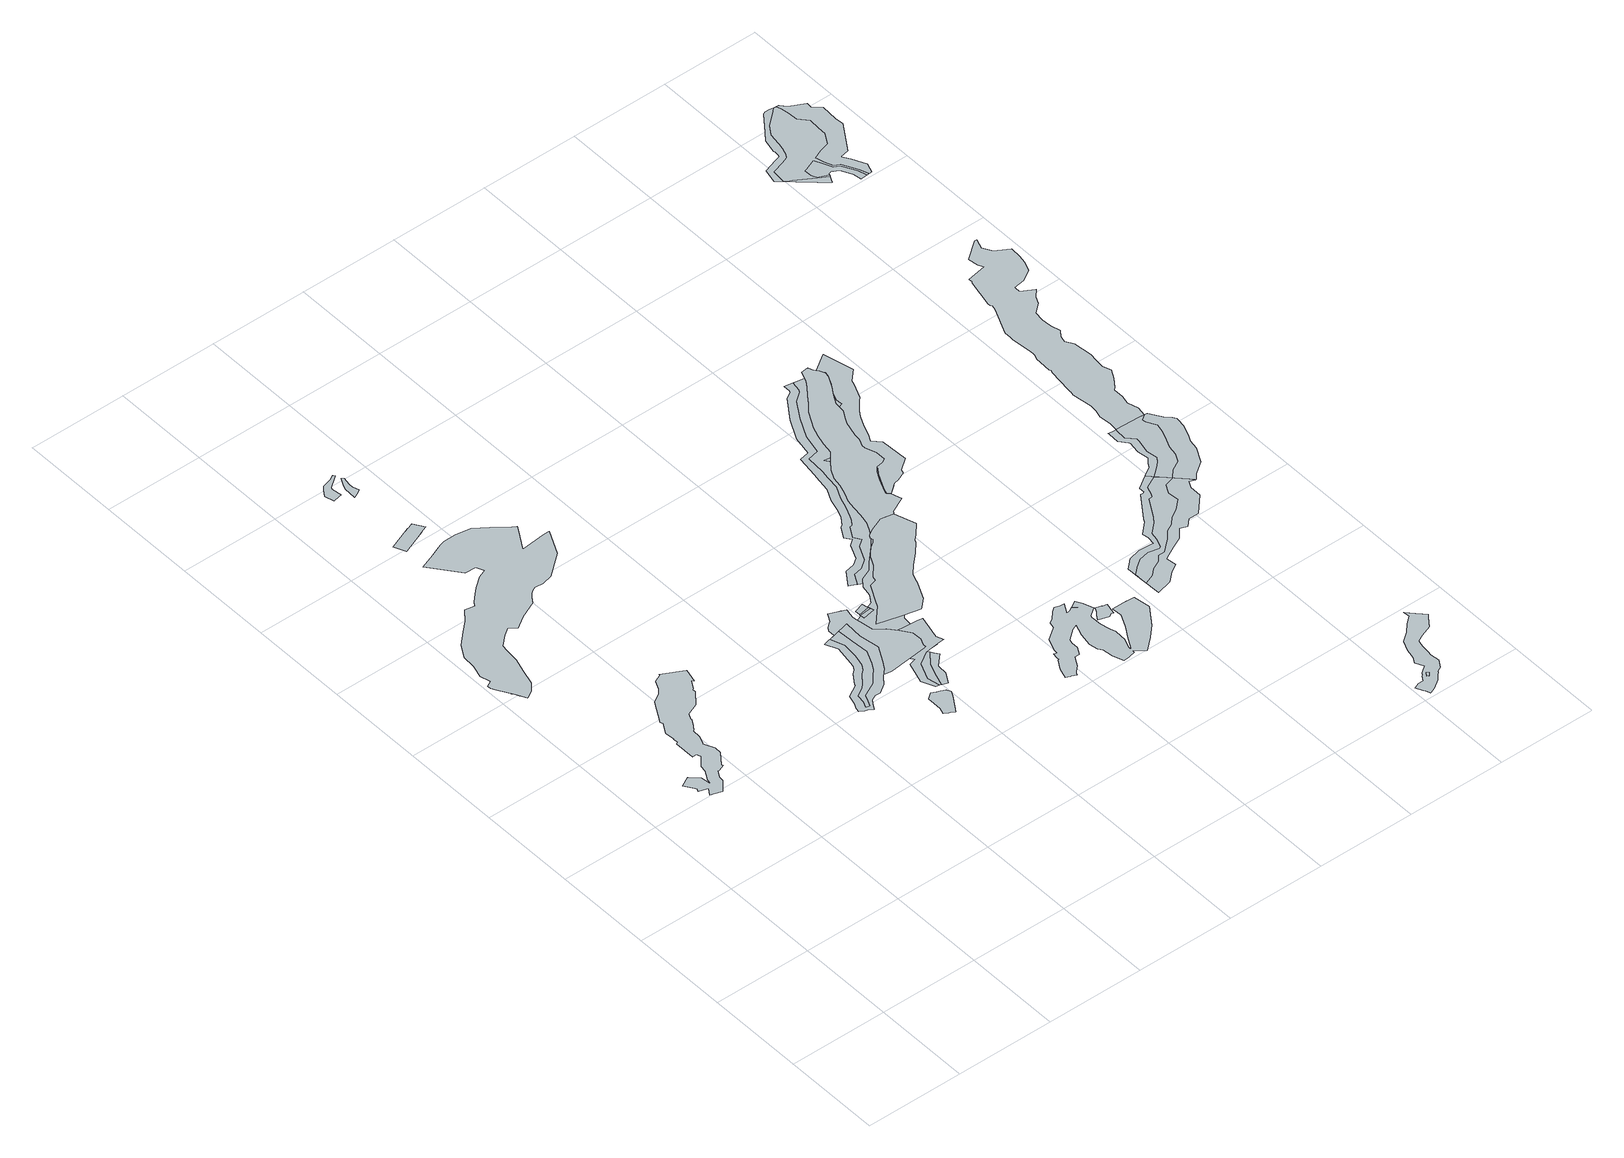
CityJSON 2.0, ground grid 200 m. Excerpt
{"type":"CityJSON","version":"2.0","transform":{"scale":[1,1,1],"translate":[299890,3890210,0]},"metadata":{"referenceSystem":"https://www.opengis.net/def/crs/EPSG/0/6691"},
"CityObjects":{
"object1":{"type":"GenericCityObject","attributes":{"name":"1","土砂災害警戒区域.区域区分":"1","土砂災害警戒区域.現象の種類":"1","土砂災害警戒区域.都道府県コード":"22","土砂災害警戒区域.区域番号":"103-Ⅰ-0663","土砂災害警戒区域.区域名":"根古屋","土砂災害警戒区域.所在地":"沼津市根古屋字谷入 他","土砂災害警戒区域.告示日":"2018-03-30","土砂災害警戒区域.特別警戒未指定フラグ":"0"},"geometry":[{"type":"MultiSurface","lod":"0","boundaries":[[[0,1,2,3,4,5,6,7,8,9,10,11,12,13,14,15,16,17,18,19,20,21,22,23,24,25,26,27,28,29,30,31,32,33,34,35,36,37,38,39,40,41,42,43,44,45,46,47,48,49,50,51,52,53,54,55]]]}]},
"object2":{"type":"GenericCityObject","attributes":{"name":"1","土砂災害警戒区域.区域区分":"1","土砂災害警戒区域.現象の種類":"1","土砂災害警戒区域.都道府県コード":"22","土砂災害警戒区域.区域番号":"103-S-0115","土砂災害警戒区域.区域名":"棚ヶ窪","土砂災害警戒区域.所在地":"沼津市根古屋字棚ヶ窪 他","土砂災害警戒区域.告示日":"2018-03-30","土砂災害警戒区域.特別警戒未指定フラグ":"0"},"geometry":[{"type":"MultiSurface","lod":"0","boundaries":[[[56,57,58,59,60,61,62,63,64,65,66,67,68,69,70,71,72,73,74,75,76,77,78,79,80,81,82,83,84,85,86,87,88,89,90,91,92,93,94,95,96,97,98,99,100,101,102,103,104,105,106,107,108,109,110,111]]]}]},
"object3":{"type":"GenericCityObject","attributes":{"name":"1","土砂災害警戒区域.区域区分":"2","土砂災害警戒区域.現象の種類":"1","土砂災害警戒区域.都道府県コード":"22","土砂災害警戒区域.区域番号":"103-S-0115","土砂災害警戒区域.区域名":"棚ヶ窪","土砂災害警戒区域.所在地":"沼津市根古屋字棚ヶ窪 他","土砂災害警戒区域.告示日":"2018-03-30","土砂災害警戒区域.特別警戒未指定フラグ":"0"},"geometry":[{"type":"MultiSurface","lod":"0","boundaries":[[[112,113,114,115,116,117,118,119,120,121,122,123,124,125,126,127,128,129,130,131,132,86,133,134,135,136,137,138,139,140,141,142,143,144,145,146,147,148,149,150,151,152,153,154,110,155,156,157,158,159,160,63,161,162,163,164,165,166]]]}]},
"object4":{"type":"GenericCityObject","attributes":{"name":"1","土砂災害警戒区域.区域区分":"1","土砂災害警戒区域.現象の種類":"1","土砂災害警戒区域.都道府県コード":"22","土砂災害警戒区域.区域番号":"103-S-0115","土砂災害警戒区域.区域名":"棚ヶ窪","土砂災害警戒区域.所在地":"沼津市根古屋字棚ヶ窪 他","土砂災害警戒区域.告示日":"2018-03-30","土砂災害警戒区域.特別警戒未指定フラグ":"0"},"geometry":[{"type":"MultiSurface","lod":"0","boundaries":[[[167,168,169,170,171,172,173,174]]]}]},
"object5":{"type":"GenericCityObject","attributes":{"name":"1","土砂災害警戒区域.区域区分":"2","土砂災害警戒区域.現象の種類":"1","土砂災害警戒区域.都道府県コード":"22","土砂災害警戒区域.区域番号":"103-S-0115","土砂災害警戒区域.区域名":"棚ヶ窪","土砂災害警戒区域.所在地":"沼津市根古屋字棚ヶ窪 他","土砂災害警戒区域.告示日":"2018-03-30","土砂災害警戒区域.特別警戒未指定フラグ":"0"},"geometry":[{"type":"MultiSurface","lod":"0","boundaries":[[[175,176,171,177,178,174]]]}]},
"object6":{"type":"GenericCityObject","attributes":{"name":"1","土砂災害警戒区域.区域区分":"2","土砂災害警戒区域.現象の種類":"1","土砂災害警戒区域.都道府県コード":"22","土砂災害警戒区域.区域番号":"103-S-0148","土砂災害警戒区域.区域名":"閑峯A","土砂災害警戒区域.所在地":"沼津市井出字閑峯 他","土砂災害警戒区域.告示日":"2018-03-30","土砂災害警戒区域.特別警戒未指定フラグ":"0"},"geometry":[{"type":"MultiSurface","lod":"0","boundaries":[[[179,180,181,182,183,184,185,186,187,188,189,190,191]]]}]},
"object7":{"type":"GenericCityObject","attributes":{"name":"1","土砂災害警戒区域.区域区分":"2","土砂災害警戒区域.現象の種類":"1","土砂災害警戒区域.都道府県コード":"22","土砂災害警戒区域.区域番号":"103-S-0148","土砂災害警戒区域.区域名":"閑峯A","土砂災害警戒区域.所在地":"沼津市井出字閑峯 他","土砂災害警戒区域.告示日":"2018-03-30","土砂災害警戒区域.特別警戒未指定フラグ":"0"},"geometry":[{"type":"MultiSurface","lod":"0","boundaries":[[[192,193,194,195,196,197,198,199,200]]]}]},
"object8":{"type":"GenericCityObject","attributes":{"name":"1","土砂災害警戒区域.区域区分":"2","土砂災害警戒区域.現象の種類":"1","土砂災害警戒区域.都道府県コード":"22","土砂災害警戒区域.区域番号":"103-S-0147","土砂災害警戒区域.区域名":"谷津B","土砂災害警戒区域.所在地":"沼津市青野字谷津 他","土砂災害警戒区域.告示日":"2018-03-30","土砂災害警戒区域.特別警戒未指定フラグ":"0"},"geometry":[{"type":"MultiSurface","lod":"0","boundaries":[[[201,202,203,204,205,206,207,208,209,210,211,212,213,214,215,216,217,218,219,220,221,222,223,224]]]}]},
"object9":{"type":"GenericCityObject","attributes":{"name":"1","土砂災害警戒区域.区域区分":"1","土砂災害警戒区域.現象の種類":"1","土砂災害警戒区域.都道府県コード":"22","土砂災害警戒区域.区域番号":"103-S-0147","土砂災害警戒区域.区域名":"谷津B","土砂災害警戒区域.所在地":"沼津市青野字谷津 他","土砂災害警戒区域.告示日":"2018-03-30","土砂災害警戒区域.特別警戒未指定フラグ":"0"},"geometry":[{"type":"MultiSurface","lod":"0","boundaries":[[[225,226,227,228,229,230,231,232,233,234,210,235,236,237,238,239,240,241,242,243,244,245,246,247,248,249,250,251]]]}]},
"object10":{"type":"GenericCityObject","attributes":{"name":"1","土砂災害警戒区域.区域区分":"1","土砂災害警戒区域.現象の種類":"1","土砂災害警戒区域.都道府県コード":"22","土砂災害警戒区域.区域番号":"103-Ⅰ-0662","土砂災害警戒区域.区域名":"青野谷津","土砂災害警戒区域.所在地":"沼津市青野字谷津 他","土砂災害警戒区域.告示日":"2018-03-30","土砂災害警戒区域.特別警戒未指定フラグ":"0"},"geometry":[{"type":"MultiSurface","lod":"0","boundaries":[[[252,253,254,255,256,257,258,259,260,261,262,263,264,265]]]}]},
"object11":{"type":"GenericCityObject","attributes":{"name":"1","土砂災害警戒区域.区域区分":"2","土砂災害警戒区域.現象の種類":"1","土砂災害警戒区域.都道府県コード":"22","土砂災害警戒区域.区域番号":"103-Ⅰ-0662","土砂災害警戒区域.区域名":"青野谷津","土砂災害警戒区域.所在地":"沼津市青野字谷津 他","土砂災害警戒区域.告示日":"2018-03-30","土砂災害警戒区域.特別警戒未指定フラグ":"0"},"geometry":[{"type":"MultiSurface","lod":"0","boundaries":[[[266,256,267,268,269,270,271,272]]]}]},
"object12":{"type":"GenericCityObject","attributes":{"name":"1","土砂災害警戒区域.区域区分":"2","土砂災害警戒区域.現象の種類":"1","土砂災害警戒区域.都道府県コード":"22","土砂災害警戒区域.区域番号":"103-Ⅰ-0662","土砂災害警戒区域.区域名":"青野谷津","土砂災害警戒区域.所在地":"沼津市青野字谷津 他","土砂災害警戒区域.告示日":"2018-03-30","土砂災害警戒区域.特別警戒未指定フラグ":"0"},"geometry":[{"type":"MultiSurface","lod":"0","boundaries":[[[273,274,275,276,277,278,279,280]]]}]},
"object13":{"type":"GenericCityObject","attributes":{"name":"1","土砂災害警戒区域.区域区分":"1","土砂災害警戒区域.現象の種類":"2","土砂災害警戒区域.都道府県コード":"22","土砂災害警戒区域.区域番号":"203-Ⅰ-027","土砂災害警戒区域.区域名":"青野沢右支川","土砂災害警戒区域.所在地":"沼津市青野字道仙林 他","土砂災害警戒区域.告示日":"2018-03-30","土砂災害警戒区域.特別警戒未指定フラグ":"0"},"geometry":[{"type":"MultiSurface","lod":"0","boundaries":[[[281,282,283,284,285,286,287,288,289,290,291,292,293,294,295,296,297,298,299,300,301,302,303,304,305,306,307,308,309,310]]]}]},
"object14":{"type":"GenericCityObject","attributes":{"name":"1","土砂災害警戒区域.区域区分":"2","土砂災害警戒区域.現象の種類":"1","土砂災害警戒区域.都道府県コード":"22","土砂災害警戒区域.区域番号":"203-Ⅰ-027","土砂災害警戒区域.区域名":"青野沢右支川","土砂災害警戒区域.所在地":"沼津市青野字道仙林 他","土砂災害警戒区域.告示日":"2018-03-30","土砂災害警戒区域.特別警戒未指定フラグ":"0"},"geometry":[{"type":"MultiSurface","lod":"0","boundaries":[[[311,312,313,314,315,316,317]]]}]},
"object15":{"type":"GenericCityObject","attributes":{"name":"1","土砂災害警戒区域.区域区分":"1","土砂災害警戒区域.現象の種類":"1","土砂災害警戒区域.都道府県コード":"22","土砂災害警戒区域.区域番号":"103-Ⅰ-0662","土砂災害警戒区域.区域名":"青野谷津","土砂災害警戒区域.所在地":"沼津市青野字谷津 他","土砂災害警戒区域.告示日":"2018-03-30","土砂災害警戒区域.特別警戒未指定フラグ":"0"},"geometry":[{"type":"MultiSurface","lod":"0","boundaries":[[[318,319,320,274,275,321,322,323,324,325,326,327,328,329,330,331,332,333,334,335,336,279,337,338,339]]]}]},
"object16":{"type":"GenericCityObject","attributes":{"name":"1","土砂災害警戒区域.区域区分":"2","土砂災害警戒区域.現象の種類":"1","土砂災害警戒区域.都道府県コード":"22","土砂災害警戒区域.区域番号":"103-Ⅰ-0662","土砂災害警戒区域.区域名":"青野谷津","土砂災害警戒区域.所在地":"沼津市青野字谷津 他","土砂災害警戒区域.告示日":"2018-03-30","土砂災害警戒区域.特別警戒未指定フラグ":"0"},"geometry":[{"type":"MultiSurface","lod":"0","boundaries":[[[340,341,342,343,344,345,328,346,347,348,349,350,351,321]]]}]},
"object17":{"type":"GenericCityObject","attributes":{"name":"1","土砂災害警戒区域.区域区分":"2","土砂災害警戒区域.現象の種類":"1","土砂災害警戒区域.都道府県コード":"22","土砂災害警戒区域.区域番号":"103-S-0146","土砂災害警戒区域.区域名":"大蛇窪","土砂災害警戒区域.所在地":"沼津市青野字青大蛇窪 他","土砂災害警戒区域.告示日":"2018-03-30","土砂災害警戒区域.特別警戒未指定フラグ":"0"},"geometry":[{"type":"MultiSurface","lod":"0","boundaries":[[[352,353,354,355]]]}]},
"object18":{"type":"GenericCityObject","attributes":{"name":"1","土砂災害警戒区域.区域区分":"1","土砂災害警戒区域.現象の種類":"1","土砂災害警戒区域.都道府県コード":"22","土砂災害警戒区域.区域番号":"103-S-0146","土砂災害警戒区域.区域名":"大蛇窪","土砂災害警戒区域.所在地":"沼津市青野字青大蛇窪 他","土砂災害警戒区域.告示日":"2018-03-30","土砂災害警戒区域.特別警戒未指定フラグ":"0"},"geometry":[{"type":"MultiSurface","lod":"0","boundaries":[[[352,356,357,358,359,353,360,361]]]}]},
"object19":{"type":"GenericCityObject","attributes":{"name":"1","土砂災害警戒区域.区域区分":"1","土砂災害警戒区域.現象の種類":"1","土砂災害警戒区域.都道府県コード":"22","土砂災害警戒区域.区域番号":"103-S-0145","土砂災害警戒区域.区域名":"瀧ノ沢","土砂災害警戒区域.所在地":"沼津市青野字滝ノ沢 他","土砂災害警戒区域.告示日":"2018-03-30","土砂災害警戒区域.特別警戒未指定フラグ":"0"},"geometry":[{"type":"MultiSurface","lod":"0","boundaries":[[[362,363,364,365,366,367,368,369,370,371,372,373,374,375,376,377,378,379,380,381,382,383,384,385,386,387,388,389,390,391,392,393,394,395,396,397,398,399,400,401]]]}]},
"object20":{"type":"GenericCityObject","attributes":{"name":"1","土砂災害警戒区域.区域区分":"2","土砂災害警戒区域.現象の種類":"1","土砂災害警戒区域.都道府県コード":"22","土砂災害警戒区域.区域番号":"103-S-0145","土砂災害警戒区域.区域名":"瀧ノ沢","土砂災害警戒区域.所在地":"沼津市青野字滝ノ沢 他","土砂災害警戒区域.告示日":"2018-03-30","土砂災害警戒区域.特別警戒未指定フラグ":"0"},"geometry":[{"type":"MultiSurface","lod":"0","boundaries":[[[374,402,403,404,405,406,407,408,409,410,411,412,413,414,415,398,416,417,418,419,420,421,422,423,424,425,426,427]]]}]},
"object21":{"type":"GenericCityObject","attributes":{"name":"1","土砂災害警戒区域.区域区分":"1","土砂災害警戒区域.現象の種類":"1","土砂災害警戒区域.都道府県コード":"22","土砂災害警戒区域.区域番号":"103-Ⅰ-0661","土砂災害警戒区域.区域名":"青野","土砂災害警戒区域.所在地":"沼津市青野字上岡 他","土砂災害警戒区域.告示日":"2018-03-30","土砂災害警戒区域.特別警戒未指定フラグ":"0"},"geometry":[{"type":"MultiSurface","lod":"0","boundaries":[[[428,429,430,431,432,433,434,435,436,437,438,439,440,441,442,443,444,445,446,447,448,449,450,451,452,453,454,455,456,457,458,459,460,461,462,463,464,465,466,467,468,469,470,471,472,473,474,475,476,477,478,479,480,481,482,483,484,485,486,487,488,489,490,491,492,493,494,495,496,497,498,499]]]}]},
"object22":{"type":"GenericCityObject","attributes":{"name":"1","土砂災害警戒区域.区域区分":"2","土砂災害警戒区域.現象の種類":"1","土砂災害警戒区域.都道府県コード":"22","土砂災害警戒区域.区域番号":"103-Ⅰ-0661","土砂災害警戒区域.区域名":"青野","土砂災害警戒区域.所在地":"沼津市青野字上岡 他","土砂災害警戒区域.告示日":"2018-03-30","土砂災害警戒区域.特別警戒未指定フラグ":"0"},"geometry":[{"type":"MultiSurface","lod":"0","boundaries":[[[500,501,496,502,503,504,505,506,507,508,509,510,511,512,513,467,514,515,516,517,518,519,520,521,522,523]]]}]},
"object23":{"type":"GenericCityObject","attributes":{"name":"1","土砂災害警戒区域.区域区分":"1","土砂災害警戒区域.現象の種類":"2","土砂災害警戒区域.都道府県コード":"22","土砂災害警戒区域.区域番号":"203-Ⅰ-026","土砂災害警戒区域.区域名":"青野沢左支川","土砂災害警戒区域.所在地":"沼津市青野字青大蛇窪","土砂災害警戒区域.告示日":"2018-03-30","土砂災害警戒区域.特別警戒未指定フラグ":"0"},"geometry":[{"type":"MultiSurface","lod":"0","boundaries":[[[524,525,526,527,528,529,530,531,532,533,534,535,536,537,538,539,540,541,542,543,544,545,546,547,548,549,550,551,552,553,554,555,556,557,558,559,560,561,562,563,564,565,566,567,568,569,570,571,572,573,574,575,576,577,578,579,580,581,582,583,584,585,586,587,588,589,590,591,592,593,594,595,596,597,598,599,600,601,602,603,604,605,606,607,608,609,610,611]]]}]},
"object24":{"type":"GenericCityObject","attributes":{"name":"1","土砂災害警戒区域.区域区分":"2","土砂災害警戒区域.現象の種類":"1","土砂災害警戒区域.都道府県コード":"22","土砂災害警戒区域.区域番号":"103-Ⅰ-0661","土砂災害警戒区域.区域名":"青野","土砂災害警戒区域.所在地":"沼津市青野字上岡 他","土砂災害警戒区域.告示日":"2018-03-30","土砂災害警戒区域.特別警戒未指定フラグ":"0"},"geometry":[{"type":"MultiSurface","lod":"0","boundaries":[[[612,613,614,615,616,617,612,618,619]]]}]},
"object25":{"type":"GenericCityObject","attributes":{"name":"1","土砂災害警戒区域.区域区分":"1","土砂災害警戒区域.現象の種類":"1","土砂災害警戒区域.都道府県コード":"22","土砂災害警戒区域.区域番号":"103-Ⅰ-0661","土砂災害警戒区域.区域名":"青野","土砂災害警戒区域.所在地":"沼津市青野字上岡 他","土砂災害警戒区域.告示日":"2018-03-30","土砂災害警戒区域.特別警戒未指定フラグ":"0"},"geometry":[{"type":"MultiSurface","lod":"0","boundaries":[[[620,621,622,623,624,625,626,627,628,629,630,631]]]}]},
"object26":{"type":"GenericCityObject","attributes":{"name":"1","土砂災害警戒区域.区域区分":"2","土砂災害警戒区域.現象の種類":"1","土砂災害警戒区域.都道府県コード":"22","土砂災害警戒区域.区域番号":"103-Ⅰ-0661","土砂災害警戒区域.区域名":"青野","土砂災害警戒区域.所在地":"沼津市青野字上岡 他","土砂災害警戒区域.告示日":"2018-03-30","土砂災害警戒区域.特別警戒未指定フラグ":"0"},"geometry":[{"type":"MultiSurface","lod":"0","boundaries":[[[632,633,634,477,635,636,637,638,639,640,641,642]]]}]},
"object27":{"type":"GenericCityObject","attributes":{"name":"1","土砂災害警戒区域.区域区分":"2","土砂災害警戒区域.現象の種類":"1","土砂災害警戒区域.都道府県コード":"22","土砂災害警戒区域.区域番号":"103-Ⅰ-0661","土砂災害警戒区域.区域名":"青野","土砂災害警戒区域.所在地":"沼津市青野字上岡 他","土砂災害警戒区域.告示日":"2018-03-30","土砂災害警戒区域.特別警戒未指定フラグ":"0"},"geometry":[{"type":"MultiSurface","lod":"0","boundaries":[[[631,643,644,645,646]]]}]},
"object28":{"type":"GenericCityObject","attributes":{"name":"1","土砂災害警戒区域.区域区分":"2","土砂災害警戒区域.現象の種類":"1","土砂災害警戒区域.都道府県コード":"22","土砂災害警戒区域.区域番号":"103-S-0146","土砂災害警戒区域.区域名":"大蛇窪","土砂災害警戒区域.所在地":"沼津市青野字青大蛇窪 他","土砂災害警戒区域.告示日":"2018-03-30","土砂災害警戒区域.特別警戒未指定フラグ":"0"},"geometry":[{"type":"MultiSurface","lod":"0","boundaries":[[[647,648,649,650,651,652,653,654,655,656,657,658,659,660,661,662,663,664,665,666,667,668,669,670,671,672,673,674,675,676,677,678,679,680,681,682,683,684,685,686,687,688,689,690,691,692,693,694,695,696]]]}]},
"object29":{"type":"GenericCityObject","attributes":{"name":"1","土砂災害警戒区域.区域区分":"1","土砂災害警戒区域.現象の種類":"1","土砂災害警戒区域.都道府県コード":"22","土砂災害警戒区域.区域番号":"103-S-0146","土砂災害警戒区域.区域名":"大蛇窪","土砂災害警戒区域.所在地":"沼津市青野字青大蛇窪 他","土砂災害警戒区域.告示日":"2018-03-30","土砂災害警戒区域.特別警戒未指定フラグ":"0"},"geometry":[{"type":"MultiSurface","lod":"0","boundaries":[[[697,698,699,700,701,702,703,704,705,706,707,708,709,710,711,712,713,714,715,716,717,718,719,720,721,652,722,723,724,725,726,727,728,729,730,731,732,733,734,735,736,737,738,739,740,741,742,743,744,745,746,747,677,748,749,750,751]]]}]},
"object30":{"type":"GenericCityObject","attributes":{"name":"1","土砂災害警戒区域.区域区分":"1","土砂災害警戒区域.現象の種類":"1","土砂災害警戒区域.都道府県コード":"22","土砂災害警戒区域.区域番号":"103-S-0145","土砂災害警戒区域.区域名":"瀧ノ沢","土砂災害警戒区域.所在地":"沼津市青野字滝ノ沢 他","土砂災害警戒区域.告示日":"2018-03-30","土砂災害警戒区域.特別警戒未指定フラグ":"0"},"geometry":[{"type":"MultiSurface","lod":"0","boundaries":[[[752,753,754,755,756,757,758,759,760,761,762,763,764,765,766,767,768,769,770,771,772,773,774,775,776,777,778,779,780,781,782,783,784,785,786,787,788,789,790,791,792,793]]]}]},
"object31":{"type":"GenericCityObject","attributes":{"name":"1","土砂災害警戒区域.区域区分":"2","土砂災害警戒区域.現象の種類":"1","土砂災害警戒区域.都道府県コード":"22","土砂災害警戒区域.区域番号":"103-S-0145","土砂災害警戒区域.区域名":"瀧ノ沢","土砂災害警戒区域.所在地":"沼津市青野字滝ノ沢 他","土砂災害警戒区域.告示日":"2018-03-30","土砂災害警戒区域.特別警戒未指定フラグ":"0"},"geometry":[{"type":"MultiSurface","lod":"0","boundaries":[[[794,795,796,797,798,799,800,801,802,803,804,805,806,807,808,809,810,753,811,812,813,814,815,816,817,818,819,820,821,822,823,824,825,826,827,775]]]}]},
"object32":{"type":"GenericCityObject","attributes":{"name":"1","土砂災害警戒区域.区域区分":"2","土砂災害警戒区域.現象の種類":"1","土砂災害警戒区域.都道府県コード":"22","土砂災害警戒区域.区域番号":"103-S-0144","土砂災害警戒区域.区域名":"ヲカメ","土砂災害警戒区域.所在地":"沼津市沼津市鳥谷字ウツラ 他","土砂災害警戒区域.告示日":"2018-03-30","土砂災害警戒区域.特別警戒未指定フラグ":"0"},"geometry":[{"type":"MultiSurface","lod":"0","boundaries":[[[828,829,830,831,832]]]}]},
"object33":{"type":"GenericCityObject","attributes":{"name":"1","土砂災害警戒区域.区域区分":"1","土砂災害警戒区域.現象の種類":"1","土砂災害警戒区域.都道府県コード":"22","土砂災害警戒区域.区域番号":"103-S-0144","土砂災害警戒区域.区域名":"ヲカメ","土砂災害警戒区域.所在地":"沼津市沼津市鳥谷字ウツラ 他","土砂災害警戒区域.告示日":"2018-03-30","土砂災害警戒区域.特別警戒未指定フラグ":"0"},"geometry":[{"type":"MultiSurface","lod":"0","boundaries":[[[833,834,835,836,837,838,839,840,841,842,843,844,845,846,847,848,849,850,851,852,853,854,855,856,857,858,859,860,861,862,863,864,865,866,867,868]]]}]},
"object34":{"type":"GenericCityObject","attributes":{"name":"1","土砂災害警戒区域.区域区分":"2","土砂災害警戒区域.現象の種類":"1","土砂災害警戒区域.都道府県コード":"22","土砂災害警戒区域.区域番号":"203-Ⅰ-026","土砂災害警戒区域.区域名":"青野沢左支川","土砂災害警戒区域.所在地":"沼津市青野字青大蛇窪","土砂災害警戒区域.告示日":"2018-03-30","土砂災害警戒区域.特別警戒未指定フラグ":"0"},"geometry":[{"type":"MultiSurface","lod":"0","boundaries":[[[869,870,871,872,873]]]}]},
"object35":{"type":"GenericCityObject","attributes":{"name":"1","土砂災害警戒区域.区域区分":"2","土砂災害警戒区域.現象の種類":"1","土砂災害警戒区域.都道府県コード":"22","土砂災害警戒区域.区域番号":"103-S-0114","土砂災害警戒区域.区域名":"山川戸","土砂災害警戒区域.所在地":"沼津市青野字山川戸 他","土砂災害警戒区域.告示日":"2018-03-30","土砂災害警戒区域.特別警戒未指定フラグ":"0"},"geometry":[{"type":"MultiSurface","lod":"0","boundaries":[[[874,875,876,877,878,879,880,881,882,883,884,885,886,887,888,889,890,891,892,893,894,895,896,897,898,899,900,901,902,903,904,905,906,907]]]}]},
"object36":{"type":"GenericCityObject","attributes":{"name":"1","土砂災害警戒区域.区域区分":"2","土砂災害警戒区域.現象の種類":"1","土砂災害警戒区域.都道府県コード":"22","土砂災害警戒区域.区域番号":"103-S-0114","土砂災害警戒区域.区域名":"山川戸","土砂災害警戒区域.所在地":"沼津市青野字山川戸 他","土砂災害警戒区域.告示日":"2018-03-30","土砂災害警戒区域.特別警戒未指定フラグ":"0"},"geometry":[{"type":"MultiSurface","lod":"0","boundaries":[[[874,875,876,877,878,879,880,881,882,883,884,885,886,887,888,889,890,891,892,893,894,895,896,897,898,899,900,901,902,903,904,905,906,907]]]}]},
"object37":{"type":"GenericCityObject","attributes":{"name":"1","土砂災害警戒区域.区域区分":"1","土砂災害警戒区域.現象の種類":"1","土砂災害警戒区域.都道府県コード":"22","土砂災害警戒区域.区域番号":"103-S-0114","土砂災害警戒区域.区域名":"山川戸","土砂災害警戒区域.所在地":"沼津市青野字山川戸 他","土砂災害警戒区域.告示日":"2018-03-30","土砂災害警戒区域.特別警戒未指定フラグ":"0"},"geometry":[{"type":"MultiSurface","lod":"0","boundaries":[[[908,909,910,874,911,912,913,914,915,916,917,918,919,920,921,922,923,924,925,926,927,891,928,929,930,931,932,933,934,935,936,937,938,939,940,941,942,943]]]}]},
"object38":{"type":"GenericCityObject","attributes":{"name":"1","土砂災害警戒区域.区域区分":"1","土砂災害警戒区域.現象の種類":"1","土砂災害警戒区域.都道府県コード":"22","土砂災害警戒区域.区域番号":"103-S-0114","土砂災害警戒区域.区域名":"山川戸","土砂災害警戒区域.所在地":"沼津市青野字山川戸 他","土砂災害警戒区域.告示日":"2018-03-30","土砂災害警戒区域.特別警戒未指定フラグ":"0"},"geometry":[{"type":"MultiSurface","lod":"0","boundaries":[[[908,909,910,874,911,912,913,914,915,916,917,918,919,920,921,922,923,924,925,926,927,891,928,929,930,931,932,933,934,935,936,937,938,939,940,941,942,943]]]}]},
"object39":{"type":"GenericCityObject","attributes":{"name":"1","土砂災害警戒区域.区域区分":"2","土砂災害警戒区域.現象の種類":"1","土砂災害警戒区域.都道府県コード":"22","土砂災害警戒区域.区域番号":"103-S-0144","土砂災害警戒区域.区域名":"ヲカメ","土砂災害警戒区域.所在地":"沼津市沼津市鳥谷字ウツラ 他","土砂災害警戒区域.告示日":"2018-03-30","土砂災害警戒区域.特別警戒未指定フラグ":"0"},"geometry":[{"type":"MultiSurface","lod":"0","boundaries":[[[944,945,946,947,948,949,848,950,951,952,953,954,955,956,957,958,959,960]]]}]},
"object40":{"type":"GenericCityObject","attributes":{"name":"1","土砂災害警戒区域.区域区分":"2","土砂災害警戒区域.現象の種類":"1","土砂災害警戒区域.都道府県コード":"22","土砂災害警戒区域.区域番号":"103-Ⅱ-5864","土砂災害警戒区域.区域名":"柳沢C","土砂災害警戒区域.所在地":"沼津市柳澤字西側 他","土砂災害警戒区域.告示日":"2018-03-30","土砂災害警戒区域.特別警戒未指定フラグ":"0"},"geometry":[{"type":"MultiSurface","lod":"0","boundaries":[[[961,962,963,964,965,966,967,968,969,970,971,972,973,974,975,976,977,978,979,980,892,891,981,982]]]}]},
"object41":{"type":"GenericCityObject","attributes":{"name":"1","土砂災害警戒区域.区域区分":"1","土砂災害警戒区域.現象の種類":"1","土砂災害警戒区域.都道府県コード":"22","土砂災害警戒区域.区域番号":"103-Ⅱ-5864","土砂災害警戒区域.区域名":"柳沢C","土砂災害警戒区域.所在地":"沼津市柳澤字西側 他","土砂災害警戒区域.告示日":"2018-03-30","土砂災害警戒区域.特別警戒未指定フラグ":"0"},"geometry":[{"type":"MultiSurface","lod":"0","boundaries":[[[983,984,985,986,987,988,989,990,991,992,993,929,928,891,994,995,996,997,998,999,1000,1001,1002,1003,1004,1005,1006,970]]]}]},
"object42":{"type":"GenericCityObject","attributes":{"name":"1","土砂災害警戒区域.区域区分":"2","土砂災害警戒区域.現象の種類":"1","土砂災害警戒区域.都道府県コード":"22","土砂災害警戒区域.区域番号":"103-Ⅰ-0659","土砂災害警戒区域.区域名":"柳沢A","土砂災害警戒区域.所在地":"沼津市柳澤字西側 他","土砂災害警戒区域.告示日":"2018-03-30","土砂災害警戒区域.特別警戒未指定フラグ":"0"},"geometry":[{"type":"MultiSurface","lod":"0","boundaries":[[[1007,1008,1009,1010,1011,1012,1013,1014,1015,1016,1017,1018,1019,1020,1021,1022,1023,1024,1025,1026,1027,1028,1029,1030,1031,1032,1033,1034,1035,1036,1037,1038,1039,1040,1041,1042,1043,1044,1045,1046,1047,1048,1049,1050,1051,1052,1053,1054,1055,1056,1057,1058,1059,1060,1061,1062,1063,1064,1065,1066,1067,971,970,969,1068]]]}]},
"object43":{"type":"GenericCityObject","attributes":{"name":"1","土砂災害警戒区域.区域区分":"2","土砂災害警戒区域.現象の種類":"1","土砂災害警戒区域.都道府県コード":"22","土砂災害警戒区域.区域番号":"103-S-0142","土砂災害警戒区域.区域名":"内山","土砂災害警戒区域.所在地":"沼津市柳澤字内山 他","土砂災害警戒区域.告示日":"2018-03-30","土砂災害警戒区域.特別警戒未指定フラグ":"0"},"geometry":[{"type":"MultiSurface","lod":"0","boundaries":[[[1069,1070,1071,1072,1073,1074,1075,1076,1077,1078,1079,1080,1081,1082,1083,1084,1085,1086,1087,1088,1089,1090,1091,1092,1093,1094,1095,1096,1097,1098,1099,1100,1101,1102,1103,1104,1105,1106,1107,1108,1109,1110,1111,1112,1113,1114,1115,1116,1117,1118,1119]]]}]},
"object44":{"type":"GenericCityObject","attributes":{"name":"1","土砂災害警戒区域.区域区分":"1","土砂災害警戒区域.現象の種類":"1","土砂災害警戒区域.都道府県コード":"22","土砂災害警戒区域.区域番号":"103-S-0142","土砂災害警戒区域.区域名":"内山","土砂災害警戒区域.所在地":"沼津市柳澤字内山 他","土砂災害警戒区域.告示日":"2018-03-30","土砂災害警戒区域.特別警戒未指定フラグ":"0"},"geometry":[{"type":"MultiSurface","lod":"0","boundaries":[[[1120,1121,1122,1123,1124,1125,1126,1127,1128,1129,1080,1130,1131,1132,1133,1134,1135,1136,1137,1138,1139,1140,1141,1142,1143,1144,1145,1146,1098,1147,1148,1149,1150,1151,1152,1153,1154,1112,1155,1156,1157]]]}]}
},
"vertices":[
[271,821,0],[282,840,0],[285,835,0],[292,863,0],[250,886,0],[250,884,0],[234,876,0],[226,859,0],[218,850,0],[200,838,0],[175,794,0],[177,789,0],[164,767,0],[166,747,0],[165,747,0],[166,738,0],[161,735,0],[162,693,0],[170,694,0],[173,684,0],[157,665,0],[155,652,0],[144,633,0],[143,623,0],[142,616,0],[139,644,0],[122,659,0],[102,649,0],[114,630,0],[116,629,0],[113,621,0],[132,616,0],[123,602,0],[132,599,0],[145,594,0],[163,616,0],[164,626,0],[172,640,0],[174,638,0],[187,643,0],[187,644,0],[186,647,0],[204,671,0],[205,685,0],[195,706,0],[197,709,0],[203,725,0],[204,742,0],[205,742,0],[212,752,0],[220,765,0],[219,766,0],[225,779,0],[248,788,0],[269,814,0],[268,820,0],
[303,1322,0],[288,1331,0],[266,1349,0],[240,1368,0],[208,1373,0],[184,1373,0],[174,1370,0],[147,1359,0],[116,1347,0],[161,1290,0],[183,1289,0],[190,1274,0],[191,1274,0],[173,1267,0],[151,1250,0],[140,1240,0],[126,1226,0],[121,1218,0],[121,1217,0],[101,1220,0],[83,1198,0],[64,1181,0],[40,1157,0],[24,1131,0],[22,1103,0],[15,1078,0],[20,1056,0],[8,1050,0],[9,1043,0],[14,1035,0],[31,1005,0],[37,994,0],[42,985,0],[57,993,0],[70,1009,0],[79,1042,0],[88,1070,0],[90,1096,0],[93,1111,0],[112,1128,0],[128,1139,0],[142,1128,0],[147,1132,0],[166,1144,0],[200,1160,0],[208,1171,0],[213,1177,0],[218,1182,0],[228,1187,0],[245,1185,0],[266,1191,0],[311,1227,0],[336,1278,0],[326,1277,0],[273,1272,0],[298,1314,0],
[257,1257,0],[245,1246,0],[231,1244,0],[211,1241,0],[192,1233,0],[177,1221,0],[167,1212,0],[154,1198,0],[141,1184,0],[125,1180,0],[111,1182,0],[103,1175,0],[85,1160,0],[63,1137,0],[53,1122,0],[53,1102,0],[50,1076,0],[52,1049,0],[41,1027,0],[32,1020,0],[27,1011,0],[35,997,0],[47,1003,0],[58,1016,0],[67,1045,0],[74,1073,0],[76,1099,0],[79,1115,0],[82,1121,0],[102,1140,0],[120,1152,0],[132,1142,0],[138,1146,0],[158,1157,0],[188,1170,0],[196,1182,0],[203,1190,0],[210,1195,0],[222,1201,0],[241,1199,0],[261,1205,0],[297,1232,0],[321,1276,0],[295,1309,0],[280,1318,0],[257,1338,0],[226,1361,0],[195,1363,0],[166,1367,0],[139,1356,0],[175,1326,0],[203,1323,0],[218,1300,0],[250,1273,0],[260,1267,0],
[173,1417,0],[183,1421,0],[170,1442,0],[161,1438,0],[146,1433,0],[109,1418,0],[119,1395,0],[156,1410,0],
[169,1415,0],[157,1437,0],[138,1429,0],[148,1407,0],
[125,1574,0],[122,1588,0],[122,1595,0],[124,1599,0],[138,1609,0],[147,1616,0],[145,1620,0],[134,1614,0],[116,1609,0],[110,1602,0],[101,1589,0],[106,1570,0],[118,1572,0],
[156,1563,0],[152,1577,0],[152,1585,0],[155,1602,0],[151,1605,0],[142,1588,0],[139,1579,0],[138,1554,0],[146,1558,0],
[483,621,0],[497,628,0],[512,636,0],[524,650,0],[535,662,0],[543,675,0],[555,703,0],[553,739,0],[551,771,0],[542,769,0],[528,766,0],[537,738,0],[534,706,0],[528,683,0],[522,672,0],[513,664,0],[499,646,0],[491,639,0],[473,628,0],[471,611,0],[466,599,0],[467,598,0],[472,596,0],[478,608,0],
[485,605,0],[496,610,0],[507,610,0],[525,622,0],[537,638,0],[550,651,0],[560,666,0],[577,699,0],[571,740,0],[573,777,0],[521,765,0],[512,762,0],[523,738,0],[518,708,0],[515,691,0],[510,682,0],[502,675,0],[487,654,0],[487,651,0],[461,636,0],[456,617,0],[451,607,0],[449,598,0],[458,593,0],[463,591,0],[473,585,0],[477,593,0],
[596,525,0],[601,535,0],[597,543,0],[588,547,0],[581,550,0],[572,554,0],[560,545,0],[560,531,0],[560,515,0],[555,502,0],[564,497,0],[566,496,0],[574,491,0],[582,503,0],
[584,540,0],[577,552,0],[571,543,0],[571,529,0],[568,511,0],[571,510,0],[582,527,0],
[617,609,0],[636,633,0],[633,637,0],[606,620,0],[591,585,0],[597,560,0],[599,559,0],[607,581,0],
[520,647,0],[531,643,0],[543,640,0],[555,638,0],[557,638,0],[636,647,0],[639,648,0],[640,648,0],[639,654,0],[645,668,0],[645,688,0],[631,707,0],[617,725,0],[598,738,0],[595,761,0],[592,780,0],[592,784,0],[596,804,0],[565,817,0],[555,799,0],[552,797,0],[544,791,0],[539,784,0],[539,762,0],[541,740,0],[542,717,0],[538,696,0],[528,675,0],[519,654,0],[516,648,0],
[560,797,0],[559,794,0],[583,784,0],[580,789,0],[586,808,0],[578,811,0],[570,814,0],
[625,598,0],[646,619,0],[640,627,0],[640,638,0],[665,641,0],[675,642,0],[669,656,0],[672,671,0],[681,705,0],[671,706,0],[654,707,0],[620,710,0],[617,693,0],[604,677,0],[597,648,0],[606,635,0],[591,631,0],[577,587,0],[589,562,0],[601,558,0],[611,555,0],[623,576,0],
[658,640,0],[654,650,0],[651,655,0],[653,656,0],[659,677,0],[666,706,0],[644,708,0],[640,685,0],[627,664,0],[623,651,0],[631,640,0],[631,636,0],
[628,784,0],[605,780,0],[605,779,0],[629,781,0],
[627,788,0],[625,797,0],[605,791,0],[605,781,0],[606,770,0],[631,774,0],
[713,742,0],[731,779,0],[734,787,0],[739,800,0],[753,816,0],[775,836,0],[793,856,0],[796,862,0],[805,871,0],[824,892,0],[810,934,0],[800,936,0],[795,937,0],[785,939,0],[757,928,0],[745,920,0],[744,919,0],[742,916,0],[742,915,0],[742,914,0],[742,911,0],[743,910,0],[742,908,0],[741,906,0],[738,903,0],[728,896,0],[719,887,0],[711,877,0],[711,876,0],[702,859,0],[683,838,0],[680,828,0],[666,824,0],[646,786,0],[642,777,0],[612,745,0],[654,734,0],[684,727,0],[694,724,0],[697,727,0],
[791,938,0],[785,919,0],[769,899,0],[766,901,0],[758,889,0],[746,876,0],[735,858,0],[722,842,0],[706,822,0],[698,808,0],[688,803,0],[674,771,0],[664,756,0],[644,737,0],[677,729,0],[685,738,0],[701,754,0],[715,785,0],[719,793,0],[726,808,0],[741,827,0],[761,844,0],[778,859,0],[784,871,0],[793,881,0],[811,903,0],
[882,569,0],[887,578,0],[879,579,0],[869,582,0],[860,575,0],[847,562,0],[839,557,0],[836,544,0],[811,527,0],[801,501,0],[800,493,0],[794,494,0],[792,484,0],[792,483,0],[792,478,0],[790,478,0],[778,459,0],[774,446,0],[773,442,0],[771,437,0],[780,433,0],[781,433,0],[791,429,0],[793,434,0],[795,437,0],[805,446,0],[816,466,0],[826,466,0],[835,481,0],[835,496,0],[837,503,0],[857,520,0],[869,525,0],[860,500,0],[855,473,0],[859,456,0],[864,448,0],[867,426,0],[875,405,0],[885,406,0],[890,407,0],[900,409,0],[901,414,0],[908,409,0],[921,399,0],[945,420,0],[966,441,0],[993,480,0],[989,514,0],[965,515,0],[952,515,0],[942,515,0],[944,495,0],[930,467,0],[915,442,0],[901,417,0],[902,425,0],[909,445,0],[910,469,0],[906,481,0],[902,501,0],[901,522,0],[902,526,0],[919,538,0],[919,540,0],[912,558,0],[905,571,0],[896,566,0],[891,563,0],[883,558,0],[875,557,0],[878,562,0],
[902,537,0],[899,556,0],[888,561,0],[889,556,0],[878,542,0],[874,526,0],[877,526,0],[877,524,0],[874,500,0],[874,476,0],[878,459,0],[880,447,0],[876,426,0],[880,406,0],[886,425,0],[894,446,0],[896,464,0],[892,478,0],[887,501,0],[885,523,0],[885,527,0],[886,527,0],[900,526,0],[904,528,0],
[610,664,0],[621,659,0],[632,653,0],[641,649,0],[643,662,0],[652,680,0],[655,703,0],[658,726,0],[670,742,0],[684,757,0],[694,774,0],[705,791,0],[715,809,0],[727,824,0],[741,839,0],[751,857,0],[763,872,0],[775,889,0],[787,904,0],[801,919,0],[814,940,0],[845,955,0],[838,977,0],[834,980,0],[833,984,0],[838,997,0],[847,1016,0],[856,1034,0],[863,1042,0],[878,1045,0],[886,1049,0],[886,1070,0],[878,1091,0],[878,1099,0],[881,1106,0],[885,1114,0],[886,1127,0],[891,1148,0],[894,1158,0],[899,1168,0],[909,1185,0],[912,1208,0],[922,1226,0],[933,1243,0],[945,1267,0],[947,1277,0],[942,1287,0],[935,1296,0],[932,1305,0],[917,1303,0],[913,1292,0],[909,1282,0],[900,1269,0],[888,1253,0],[876,1236,0],[863,1221,0],[853,1203,0],[844,1185,0],[837,1165,0],[832,1144,0],[828,1121,0],[813,1103,0],[799,1086,0],[790,1067,0],[786,1047,0],[780,1028,0],[772,1009,0],[768,989,0],[766,969,0],[762,950,0],[762,948,0],[753,930,0],[742,913,0],[729,898,0],[715,883,0],[701,869,0],[688,854,0],[666,845,0],[654,829,0],[650,807,0],[639,790,0],[618,782,0],[597,773,0],[575,764,0],[554,755,0],[542,739,0],[542,714,0],[602,668,0],
[871,565,0],[872,566,0],[872,567,0],[872,568,0],[870,567,0],[871,566,0],[870,561,0],[872,563,0],
[940,521,0],[942,530,0],[932,532,0],[933,533,0],[921,536,0],[916,527,0],[912,522,0],[905,511,0],[926,504,0],[933,508,0],[937,507,0],[939,517,0],
[954,450,0],[977,484,0],[973,515,0],[957,515,0],[959,490,0],[942,458,0],[926,433,0],[913,406,0],[913,405,0],[917,403,0],[935,427,0],
[933,519,0],[933,518,0],[933,514,0],[938,513,0],
[865,1202,0],[889,1225,0],[906,1249,0],[913,1259,0],[922,1287,0],[912,1289,0],[889,1293,0],[886,1273,0],[883,1268,0],[864,1254,0],[842,1218,0],[821,1176,0],[812,1136,0],[788,1131,0],[786,1093,0],[783,1075,0],[779,1048,0],[767,1023,0],[759,999,0],[750,978,0],[745,968,0],[738,958,0],[733,957,0],[720,935,0],[729,921,0],[714,910,0],[699,879,0],[682,866,0],[663,863,0],[651,840,0],[665,833,0],[674,828,0],[676,839,0],[689,836,0],[715,864,0],[737,885,0],[755,902,0],[753,913,0],[769,930,0],[775,938,0],[782,954,0],[783,967,0],[799,981,0],[810,1006,0],[823,1034,0],[822,1070,0],[819,1093,0],[805,1112,0],[836,1107,0],[848,1165,0],
[745,848,0],[756,864,0],[779,894,0],[789,905,0],[792,911,0],[799,923,0],[803,949,0],[818,950,0],[831,959,0],[839,976,0],[834,982,0],[837,993,0],[854,1028,0],[862,1038,0],[861,1073,0],[860,1080,0],[873,1157,0],[885,1188,0],[919,1200,0],[918,1214,0],[926,1235,0],[936,1248,0],[946,1269,0],[948,1278,0],[944,1283,0],[882,1295,0],[872,1296,0],[872,1281,0],[870,1278,0],[857,1270,0],[826,1226,0],[805,1183,0],[797,1144,0],[777,1140,0],[770,1096,0],[767,1078,0],[763,1054,0],[751,1029,0],[744,1005,0],[737,986,0],[731,977,0],[726,970,0],[720,966,0],[707,944,0],[716,931,0],[704,922,0],[690,891,0],[677,882,0],[657,877,0],[636,848,0],[645,843,0],[685,822,0],[692,809,0],[699,807,0],[737,844,0],
[966,1309,0],[933,1287,0],[908,1271,0],[900,1272,0],[898,1269,0],[890,1256,0],[883,1248,0],[875,1238,0],[870,1231,0],[863,1224,0],[861,1220,0],[858,1212,0],[856,1209,0],[860,1206,0],[851,1191,0],[838,1160,0],[832,1131,0],[824,1098,0],[826,1086,0],[820,1087,0],[793,1033,0],[778,965,0],[799,945,0],[837,974,0],[860,992,0],[861,992,0],[870,994,0],[888,1002,0],[890,1010,0],[914,1027,0],[911,1083,0],[897,1099,0],[904,1113,0],[914,1138,0],[922,1156,0],[931,1169,0],[946,1187,0],[952,1193,0],[966,1225,0],[968,1233,0],[989,1253,0],[974,1314,0],
[855,988,0],[853,990,0],[871,1002,0],[876,1022,0],[901,1036,0],[898,1078,0],[885,1097,0],[892,1117,0],[901,1141,0],[910,1162,0],[920,1177,0],[934,1194,0],[941,1208,0],[948,1228,0],[952,1239,0],[973,1258,0],[959,1304,0],[924,1282,0],[928,1269,0],[920,1256,0],[911,1242,0],[895,1212,0],[906,1199,0],[899,1193,0],[888,1173,0],[878,1148,0],[875,1120,0],[867,1097,0],[870,1071,0],[872,1058,0],[845,1056,0],[829,1019,0],[815,978,0],[829,968,0],
[1247,53,0],[1242,46,0],[1245,44,0],[1245,43,0],[1251,50,0],
[1250,26,0],[1257,34,0],[1263,41,0],[1263,42,0],[1273,47,0],[1283,63,0],[1281,81,0],[1282,89,0],[1284,108,0],[1288,121,0],[1301,128,0],[1324,136,0],[1338,156,0],[1342,161,0],[1335,168,0],[1327,177,0],[1313,191,0],[1315,178,0],[1300,166,0],[1285,150,0],[1267,136,0],[1258,114,0],[1254,95,0],[1247,83,0],[1255,67,0],[1244,59,0],[1242,57,0],[1237,50,0],[1236,50,0],[1230,40,0],[1220,40,0],[1208,35,0],[1214,22,0],[1216,18,0],[1220,9,0],[1232,14,0],
[919,1303,0],[920,1293,0],[930,1295,0],[930,1305,0],[928,1305,0],
[1027,538,0],[1027,528,0],[1047,536,0],[1058,547,0],[1077,556,0],[1086,567,0],[1100,568,0],[1109,575,0],[1125,589,0],[1137,604,0],[1153,612,0],[1165,625,0],[1182,635,0],[1201,652,0],[1199,675,0],[1209,693,0],[1229,698,0],[1222,706,0],[1207,721,0],[1182,708,0],[1176,690,0],[1172,685,0],[1165,684,0],[1141,644,0],[1133,633,0],[1114,615,0],[1111,600,0],[1104,581,0],[1100,579,0],[1078,584,0],[1057,579,0],[1040,567,0],[1034,561,0],[1027,556,0],
[1026,571,0],[1026,568,0],[1026,561,0],[1028,496,0],[1059,504,0],[1078,521,0],[1095,531,0],[1092,551,0],[1101,557,0],[1119,566,0],[1141,576,0],[1157,595,0],[1171,590,0],[1184,603,0],[1205,603,0],[1237,637,0],[1237,661,0],[1244,674,0],[1256,670,0],[1249,678,0],[1204,725,0],[1197,732,0],[1170,715,0],[1170,703,0],[1166,701,0],[1161,702,0],[1126,652,0],[1123,646,0],[1100,624,0],[1102,612,0],[1100,594,0],[1097,595,0],[1070,598,0],[1045,591,0],[1030,578,0],[1026,574,0],
[1269,111,0],[1276,130,0],[1290,141,0],[1313,146,0],[1328,162,0],[1330,173,0],[1321,182,0],[1326,164,0],[1307,155,0],[1287,145,0],[1272,133,0],[1264,113,0],[1261,93,0],[1255,82,0],[1261,82,0],[1263,82,0],[1267,92,0],
[1262,724,0],[1271,742,0],[1274,761,0],[1282,778,0],[1290,798,0],[1294,816,0],[1284,834,0],[1283,842,0],[1293,849,0],[1282,850,0],[1233,852,0],[1232,848,0],[1231,827,0],[1245,811,0],[1245,805,0],[1242,794,0],[1239,777,0],[1242,755,0],[1235,745,0],[1225,735,0],[1229,699,0],[1242,714,0],
[1227,852,0],[1217,853,0],[1217,850,0],[1216,828,0],[1229,813,0],[1230,810,0],[1228,801,0],[1226,785,0],[1229,763,0],[1222,754,0],[1215,744,0],[1256,671,0],[1257,670,0],[1266,681,0],[1291,698,0],[1308,730,0],[1311,750,0],[1318,763,0],[1326,785,0],[1329,803,0],[1329,807,0],[1325,814,0],[1317,821,0],[1299,849,0],
[1290,890,0],[1294,908,0],[1294,929,0],[1299,934,0],[1312,952,0],[1322,971,0],[1316,987,0],[1318,1005,0],[1320,1022,0],[1318,1042,0],[1317,1060,0],[1307,1076,0],[1310,1089,0],[1319,1101,0],[1314,1120,0],[1313,1141,0],[1315,1161,0],[1334,1176,0],[1341,1192,0],[1353,1205,0],[1328,1220,0],[1329,1232,0],[1352,1236,0],[1374,1249,0],[1382,1269,0],[1385,1287,0],[1387,1309,0],[1359,1325,0],[1349,1344,0],[1356,1364,0],[1351,1364,0],[1314,1336,0],[1317,1316,0],[1322,1304,0],[1283,1297,0],[1283,1292,0],[1283,1290,0],[1281,1287,0],[1268,1230,0],[1269,1225,0],[1271,1221,0],[1270,1217,0],[1269,1212,0],[1244,1156,0],[1244,1142,0],[1243,1134,0],[1247,1092,0],[1247,1087,0],[1247,1082,0],[1243,1073,0],[1242,1038,0],[1243,1035,0],[1242,1030,0],[1235,980,0],[1235,975,0],[1235,974,0],[1233,965,0],[1239,924,0],[1237,909,0],[1233,893,0],[1235,870,0],[1296,869,0],
[1277,1696,0],[1278,1696,0],[1295,1704,0],[1315,1709,0],[1329,1732,0],[1329,1751,0],[1331,1773,0],[1315,1791,0],[1314,1809,0],[1312,1826,0],[1309,1835,0],[1304,1836,0],[1297,1830,0],[1269,1806,0],[1257,1787,0],[1251,1753,0],[1251,1752,0],[1251,1751,0],[1251,1750,0],[1250,1747,0],[1245,1734,0],[1241,1727,0],[1227,1722,0],[1202,1714,0],[1199,1687,0],[1208,1680,0],[1216,1676,0],[1219,1674,0],[1248,1656,0],[1267,1644,0],[1269,1648,0],[1249,1657,0],[1244,1668,0],[1243,1683,0],[1247,1684,0],[1266,1691,0],[1271,1693,0],[1272,1691,0],[1278,1677,0],[1286,1659,0],[1297,1653,0],[1307,1635,0],[1313,1624,0],[1318,1607,0],[1322,1608,0],[1317,1624,0],[1309,1638,0],[1300,1656,0],[1289,1662,0],[1282,1679,0],[1278,1693,0],
[1314,1669,0],[1313,1670,0],[1331,1674,0],[1368,1731,0],[1367,1749,0],[1368,1783,0],[1353,1798,0],[1354,1808,0],[1325,1823,0],[1314,1835,0],[1296,1837,0],[1286,1838,0],[1281,1835,0],[1253,1799,0],[1240,1782,0],[1234,1753,0],[1235,1752,0],[1235,1751,0],[1235,1749,0],[1234,1742,0],[1232,1737,0],[1222,1734,0],[1193,1725,0],[1187,1696,0],[1242,1647,0],[1260,1631,0],[1265,1640,0],[1270,1651,0],[1278,1653,0],[1279,1651,0],[1289,1645,0],[1300,1625,0],[1301,1622,0],[1304,1606,0],[1314,1607,0],[1328,1608,0],[1335,1628,0],[1322,1655,0]
]}
